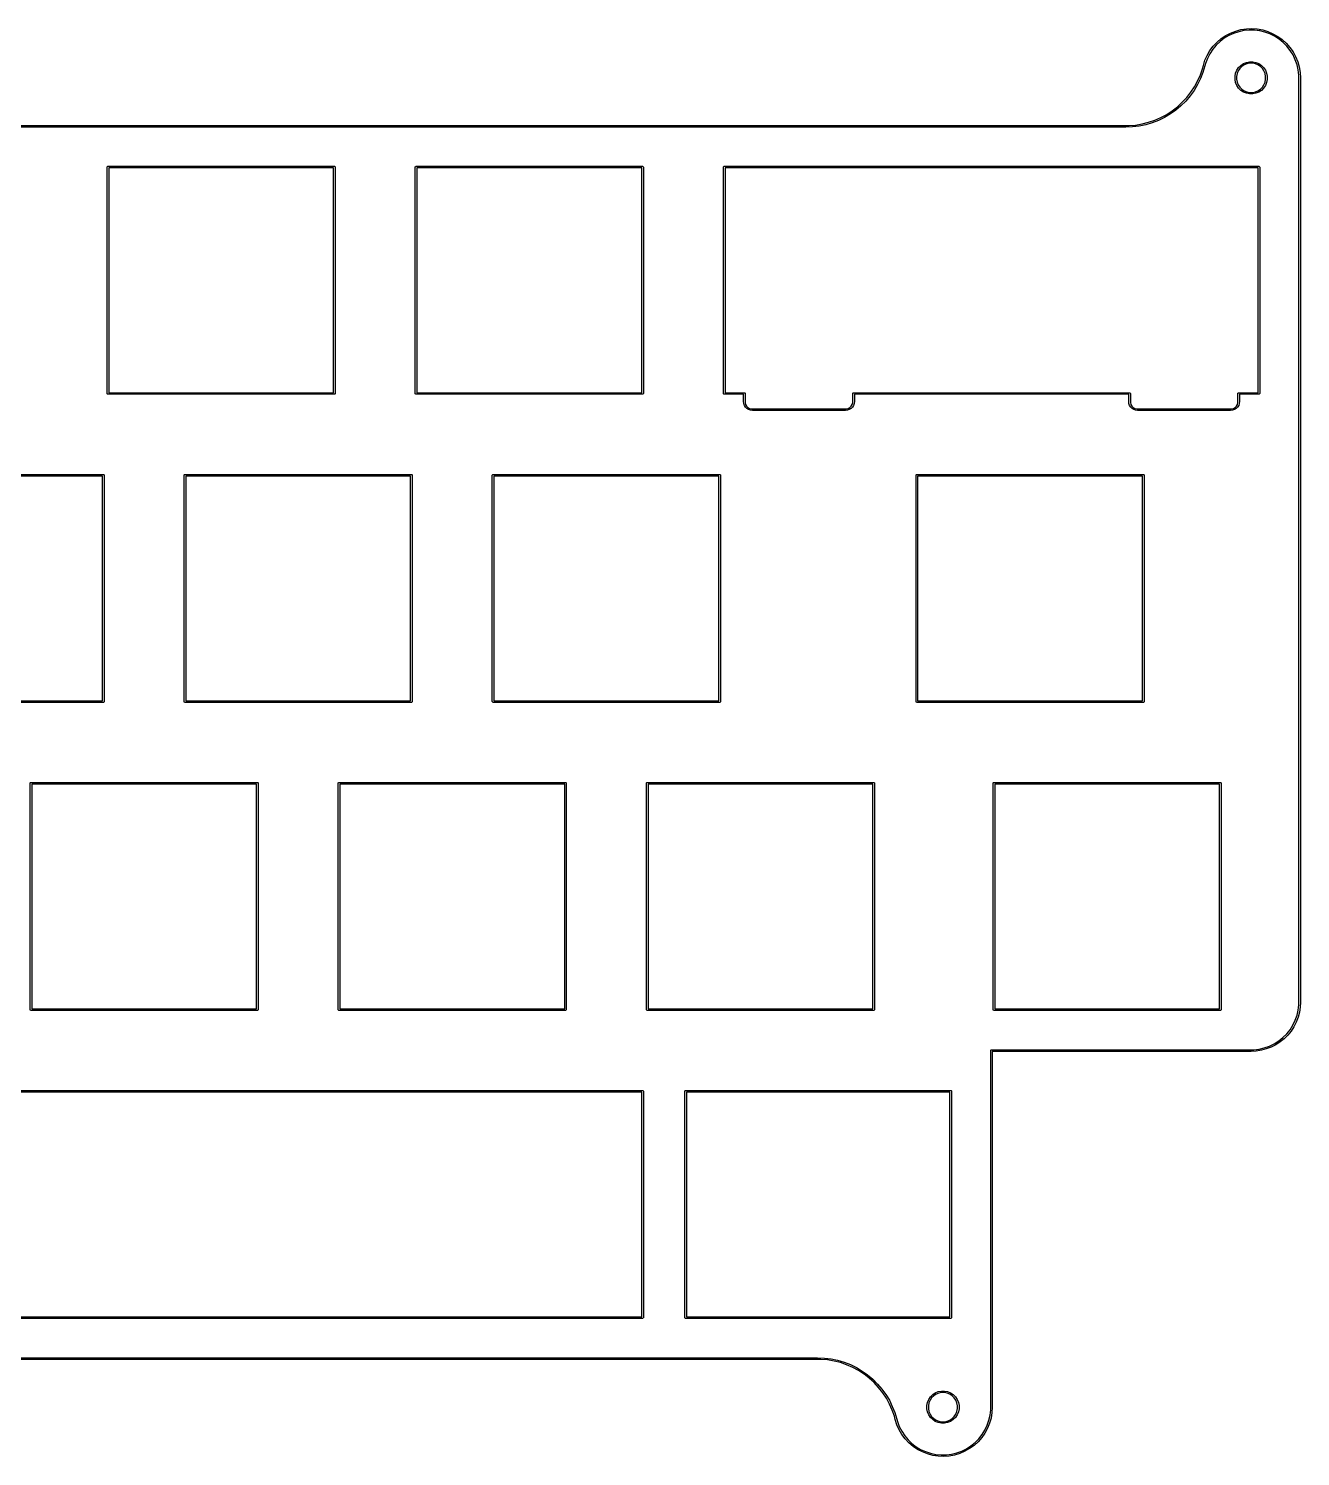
# Model space of a CAD drawing. Header units: inches. Extents: x 16 to 28.4, y -8.3 to -4.8.
# Drawn here: x 25.313 to 28.408, y -8.278 to -4.802 of the extents above; entities that cross this region are included whole.
import ezdxf

# ---------------------------------------------------------------- set-up
doc = ezdxf.new("R2010")
doc.units = ezdxf.units.IN
doc.header["$MEASUREMENT"] = 0
doc.layers.add('Edge.Cuts', color=52, linetype='CONTINUOUS', true_color=0xc2c200)

msp = doc.modelspace()

# ---------------------------------------------------------------- linework, layer by layer
at = {"layer": 'Edge.Cuts', "linetype": 'CONTINUOUS'}
for p, q in [((28.2052, -4.835), (28.2153, -4.8264)), ((28.2229, -4.8256), (28.2126, -4.8334)), ((28.2153, -4.8264), (28.2264, -4.8189)), ((28.2339, -4.819), (28.2229, -4.8256)), ((28.2264, -4.8189), (28.2382, -4.8127)), ((28.2457, -4.8136), (28.2339, -4.819)), ((28.2382, -4.8127), (28.2506, -4.8078)), ((28.2579, -4.8095), (28.2457, -4.8136)), ((28.2506, -4.8078), (28.2635, -4.8044)), ((28.2706, -4.8069), (28.2579, -4.8095)), ((28.2635, -4.8044), (28.2766, -4.8023)), ((28.2835, -4.8057), (28.2706, -4.8069)), ((28.2766, -4.8023), (28.29, -4.8018)), ((28.2964, -4.8058), (28.2835, -4.8057)), ((28.29, -4.8018), (28.3033, -4.8028)), ((28.3092, -4.8075), (28.2964, -4.8058)), ((28.3033, -4.8028), (28.3164, -4.8052)), ((28.3217, -4.8105), (28.3092, -4.8075)), ((28.3164, -4.8052), (28.3292, -4.809)), ((28.3339, -4.8149), (28.3217, -4.8105)), ((28.3292, -4.809), (28.3414, -4.8143)), ((28.3455, -4.8207), (28.3339, -4.8149)), ((28.3414, -4.8143), (28.353, -4.8208)), ((28.3563, -4.8276), (28.3455, -4.8207)), ((28.353, -4.8208), (28.3638, -4.8286)), ((28.3664, -4.8358), (28.3563, -4.8276)), ((28.3638, -4.8286), (28.3737, -4.8376)), ((28.1813, -4.867), (28.1881, -4.8555)), ((28.1878, -4.863), (28.1819, -4.8745)), ((28.195, -4.8523), (28.1878, -4.863)), ((28.1881, -4.8555), (28.1961, -4.8448)), ((28.2032, -4.8424), (28.195, -4.8523)), ((28.1961, -4.8448), (28.2052, -4.835)), ((28.2126, -4.8334), (28.2032, -4.8424)), ((28.3754, -4.845), (28.3664, -4.8358)), ((28.3737, -4.8376), (28.3825, -4.8476)), ((28.3834, -4.8551), (28.3754, -4.845)), ((28.3825, -4.8476), (28.3902, -4.8585)), ((28.3902, -4.8661), (28.3834, -4.8551)), ((28.3902, -4.8585), (28.3966, -4.8702)), ((28.3958, -4.8778), (28.3902, -4.8661)), ((28.1646, -4.9148), (28.1699, -4.8996)), ((28.1699, -4.8996), (28.1719, -4.8919)), ((28.1757, -4.8928), (28.1709, -4.9085)), ((28.1719, -4.8919), (28.1759, -4.8791)), ((28.1773, -4.8866), (28.1757, -4.8928)), ((28.1757, -4.8928), (28.1757, -4.8928)), ((28.1759, -4.8791), (28.1813, -4.867)), ((28.1819, -4.8745), (28.1773, -4.8866)), ((28.2534, -4.9033), (28.2577, -4.8969)), ((28.2606, -4.8993), (28.2567, -4.9051)), ((28.2577, -4.8969), (28.2632, -4.8914)), ((28.2656, -4.8944), (28.2606, -4.8993)), ((28.2632, -4.8914), (28.2696, -4.8872)), ((28.2714, -4.8905), (28.2656, -4.8944)), ((28.2696, -4.8872), (28.2767, -4.8842)), ((28.2778, -4.8878), (28.2714, -4.8905)), ((28.2767, -4.8842), (28.2843, -4.8827)), ((28.2846, -4.8864), (28.2778, -4.8878)), ((28.2843, -4.8827), (28.292, -4.8827)), ((28.2916, -4.8864), (28.2846, -4.8864)), ((28.2985, -4.8878), (28.2916, -4.8864)), ((28.292, -4.8827), (28.2996, -4.8842)), ((28.3049, -4.8905), (28.2985, -4.8878)), ((28.2996, -4.8842), (28.3067, -4.8872)), ((28.3107, -4.8944), (28.3049, -4.8905)), ((28.3067, -4.8872), (28.3131, -4.8914)), ((28.3157, -4.8993), (28.3107, -4.8944)), ((28.3131, -4.8914), (28.3186, -4.8969)), ((28.3195, -4.9051), (28.3157, -4.8993)), ((28.3186, -4.8969), (28.3229, -4.9033)), ((28.4, -4.89), (28.3958, -4.8778)), ((28.3966, -4.8702), (28.4016, -4.8826)), ((28.4028, -4.9026), (28.4, -4.89)), ((28.4016, -4.8826), (28.4053, -4.8954)), ((28.4053, -4.8954), (28.4075, -4.9086)), ((28.1504, -4.9436), (28.1581, -4.9295)), ((28.1649, -4.9237), (28.1577, -4.9384)), ((28.1581, -4.9295), (28.1646, -4.9148)), ((28.1709, -4.9085), (28.1649, -4.9237)), ((28.249, -4.918), (28.2505, -4.9104)), ((28.249, -4.9184), (28.249, -4.918)), ((28.249, -4.9257), (28.249, -4.9184)), ((28.2505, -4.9333), (28.249, -4.9257)), ((28.2505, -4.9104), (28.2534, -4.9033)), ((28.2534, -4.9404), (28.2505, -4.9333)), ((28.2541, -4.9115), (28.2527, -4.9184)), ((28.2527, -4.9184), (28.2527, -4.9254)), ((28.2527, -4.9254), (28.2541, -4.9322)), ((28.2567, -4.9051), (28.2541, -4.9115)), ((28.2541, -4.9322), (28.2567, -4.9387)), ((28.3222, -4.9115), (28.3195, -4.9051)), ((28.3195, -4.9387), (28.3222, -4.9322)), ((28.3236, -4.9184), (28.3222, -4.9115)), ((28.3222, -4.9322), (28.3236, -4.9254)), ((28.3229, -4.9033), (28.3258, -4.9104)), ((28.3258, -4.9333), (28.3229, -4.9404)), ((28.3236, -4.9254), (28.3236, -4.9184)), ((28.3258, -4.9104), (28.3273, -4.918)), ((28.3273, -4.9257), (28.3258, -4.9333)), ((28.3273, -4.918), (28.3273, -4.9257)), ((28.4043, -4.9154), (28.4028, -4.9026)), ((28.4043, -4.9219), (28.4043, -4.9154)), ((28.4043, -7.1719), (28.4043, -4.9219)), ((28.4075, -4.9086), (28.4082, -4.9219)), ((28.4082, -4.9219), (28.4082, -7.1719)), ((28.1207, -4.9814), (28.1316, -4.9696)), ((28.1397, -4.9658), (28.1291, -4.9782)), ((28.1316, -4.9696), (28.1415, -4.957)), ((28.1492, -4.9525), (28.1397, -4.9658)), ((28.1415, -4.957), (28.1504, -4.9436)), ((28.1577, -4.9384), (28.1492, -4.9525)), ((28.2577, -4.9469), (28.2534, -4.9404)), ((28.2567, -4.9387), (28.2606, -4.9445)), ((28.2632, -4.9523), (28.2577, -4.9469)), ((28.2606, -4.9445), (28.2656, -4.9494)), ((28.2696, -4.9566), (28.2632, -4.9523)), ((28.2656, -4.9494), (28.2714, -4.9533)), ((28.2767, -4.9595), (28.2696, -4.9566)), ((28.2714, -4.9533), (28.2778, -4.9559)), ((28.2843, -4.9611), (28.2767, -4.9595)), ((28.2778, -4.9559), (28.2846, -4.9573)), ((28.292, -4.9611), (28.2843, -4.9611)), ((28.2846, -4.9573), (28.2916, -4.9573)), ((28.2916, -4.9573), (28.2985, -4.9559)), ((28.2996, -4.9595), (28.292, -4.9611)), ((28.2985, -4.9559), (28.3049, -4.9533)), ((28.3067, -4.9566), (28.2996, -4.9595)), ((28.3049, -4.9533), (28.3107, -4.9494)), ((28.3131, -4.9523), (28.3067, -4.9566)), ((28.3107, -4.9494), (28.3157, -4.9445)), ((28.3186, -4.9469), (28.3131, -4.9523)), ((28.3157, -4.9445), (28.3195, -4.9387)), ((28.3229, -4.9404), (28.3186, -4.9469)), ((28.0827, -5.0109), (28.0962, -5.0021)), ((28.1049, -5.0003), (28.0916, -5.0098)), ((28.0962, -5.0021), (28.1089, -4.9923)), ((28.1175, -4.9898), (28.1049, -5.0003)), ((28.1089, -4.9923), (28.1207, -4.9814)), ((28.1291, -4.9782), (28.1175, -4.9898)), ((23.6789, -5.038), (27.9832, -5.038)), ((27.9832, -5.038), (27.9912, -5.038)), ((27.9912, -5.038), (28.0072, -5.0367)), ((28.0158, -5.0393), (27.9995, -5.0413)), ((28.0072, -5.0367), (28.0231, -5.0341)), ((28.0318, -5.0359), (28.0158, -5.0393)), ((28.0231, -5.0341), (28.0386, -5.0301)), ((28.0475, -5.0313), (28.0318, -5.0359)), ((28.0386, -5.0301), (28.0538, -5.0249)), ((28.0628, -5.0253), (28.0475, -5.0313)), ((28.0538, -5.0249), (28.0686, -5.0185)), ((28.0775, -5.0182), (28.0628, -5.0253)), ((28.0686, -5.0185), (28.0827, -5.0109)), ((28.0916, -5.0098), (28.0775, -5.0182)), ((27.9832, -5.042), (23.6789, -5.042)), ((27.9995, -5.0413), (27.9832, -5.042)), ((25.5039, -5.1392), (25.504, -5.1384)), ((25.5039, -5.6904), (25.5039, -5.1392)), ((25.504, -5.1384), (25.5051, -5.1374)), ((25.5051, -5.1374), (25.5059, -5.1372)), ((25.5059, -5.1372), (26.057, -5.1372)), ((25.5078, -5.1412), (25.5078, -5.6884)), ((26.0551, -5.1412), (25.5078, -5.1412)), ((26.0551, -5.6884), (26.0551, -5.1412)), ((26.057, -5.1372), (26.0578, -5.1374)), ((26.0578, -5.1374), (26.0589, -5.1384)), ((26.0589, -5.1384), (26.059, -5.1392)), ((26.059, -5.1392), (26.059, -5.6904)), ((26.2539, -5.1392), (26.254, -5.1384)), ((26.2539, -5.6904), (26.2539, -5.1392)), ((26.254, -5.1384), (26.2551, -5.1374)), ((26.2551, -5.1374), (26.2559, -5.1372)), ((26.2559, -5.1372), (26.807, -5.1372)), ((26.2578, -5.1412), (26.2578, -5.6884)), ((26.8051, -5.1412), (26.2578, -5.1412)), ((26.8051, -5.6884), (26.8051, -5.1412)), ((26.807, -5.1372), (26.8078, -5.1374)), ((26.8078, -5.1374), (26.8089, -5.1384)), ((26.8089, -5.1384), (26.809, -5.1392)), ((26.809, -5.1392), (26.809, -5.6904)), ((27.0039, -5.1392), (27.004, -5.1384)), ((27.0039, -5.6904), (27.0039, -5.1392)), ((27.004, -5.1384), (27.0051, -5.1374)), ((27.0051, -5.1374), (27.0059, -5.1372)), ((27.0059, -5.1372), (28.307, -5.1372)), ((27.0078, -5.1412), (27.0078, -5.6884)), ((28.3051, -5.1412), (27.0078, -5.1412)), ((28.3051, -5.6884), (28.3051, -5.1412)), ((28.307, -5.1372), (28.3078, -5.1374)), ((28.3078, -5.1374), (28.3089, -5.1384)), ((28.3089, -5.1384), (28.309, -5.1392)), ((28.309, -5.1392), (28.309, -5.6904)), ((25.504, -5.6911), (25.5039, -5.6904)), ((25.5051, -5.6922), (25.504, -5.6911)), ((25.5059, -5.6923), (25.5051, -5.6922)), ((26.057, -5.6923), (25.5059, -5.6923)), ((25.5078, -5.6884), (26.0551, -5.6884)), ((26.0578, -5.6922), (26.057, -5.6923)), ((26.0589, -5.6911), (26.0578, -5.6922)), ((26.059, -5.6904), (26.0589, -5.6911)), ((26.254, -5.6911), (26.2539, -5.6904)), ((26.2551, -5.6922), (26.254, -5.6911)), ((26.2559, -5.6923), (26.2551, -5.6922)), ((26.807, -5.6923), (26.2559, -5.6923)), ((26.2578, -5.6884), (26.8051, -5.6884)), ((26.8078, -5.6922), (26.807, -5.6923)), ((26.8089, -5.6911), (26.8078, -5.6922)), ((26.809, -5.6904), (26.8089, -5.6911)), ((27.004, -5.6911), (27.0039, -5.6904)), ((27.0051, -5.6922), (27.004, -5.6911)), ((27.0059, -5.6923), (27.0051, -5.6922)), ((27.0529, -5.6923), (27.0059, -5.6923)), ((27.0078, -5.6884), (27.0548, -5.6884)), ((27.0529, -5.7101), (27.0529, -5.6923)), ((27.0548, -5.6884), (27.0556, -5.6886)), ((27.0556, -5.6886), (27.0566, -5.6896)), ((27.0566, -5.6896), (27.0568, -5.6904)), ((27.0568, -5.6904), (27.0568, -5.7101)), ((27.3186, -5.6904), (27.3188, -5.6897)), ((27.3186, -5.7101), (27.3186, -5.6904)), ((27.3188, -5.6896), (27.3198, -5.6886)), ((27.3188, -5.6897), (27.3188, -5.6896)), ((27.3198, -5.6886), (27.3206, -5.6884)), ((27.3206, -5.6884), (27.9923, -5.6884)), ((27.9904, -5.6923), (27.3225, -5.6923)), ((27.3225, -5.6923), (27.3225, -5.7101)), ((27.9904, -5.7101), (27.9904, -5.6923)), ((27.9923, -5.6884), (27.9931, -5.6886)), ((27.9931, -5.6886), (27.9941, -5.6896)), ((27.9941, -5.6896), (27.9941, -5.6897)), ((27.9941, -5.6897), (27.9943, -5.6904)), ((27.9943, -5.6904), (27.9943, -5.7101)), ((28.2561, -5.6904), (28.2562, -5.6897)), ((28.2561, -5.7101), (28.2561, -5.6904)), ((28.2562, -5.6896), (28.2573, -5.6886)), ((28.2562, -5.6897), (28.2562, -5.6896)), ((28.2562, -5.6897), (28.2562, -5.6897)), ((28.2573, -5.6886), (28.2581, -5.6884)), ((28.2581, -5.6884), (28.3051, -5.6884)), ((28.307, -5.6923), (28.26, -5.6923)), ((28.26, -5.6923), (28.26, -5.7101)), ((28.3078, -5.6922), (28.307, -5.6923)), ((28.3089, -5.6911), (28.3078, -5.6922)), ((28.309, -5.6904), (28.3089, -5.6911)), ((27.0534, -5.7149), (27.0529, -5.7101)), ((27.055, -5.7195), (27.0534, -5.7149)), ((27.0576, -5.7236), (27.055, -5.7195)), ((27.0568, -5.7101), (27.0568, -5.7124)), ((27.0568, -5.7124), (27.058, -5.7169)), ((27.061, -5.727), (27.0576, -5.7236)), ((27.058, -5.7169), (27.0603, -5.7209)), ((27.0603, -5.7209), (27.0636, -5.7242)), ((27.0651, -5.7296), (27.061, -5.727)), ((27.0636, -5.7242), (27.0677, -5.7266)), ((27.0697, -5.7312), (27.0651, -5.7296)), ((27.0677, -5.7266), (27.0722, -5.7278)), ((27.0745, -5.7317), (27.0697, -5.7312)), ((27.0722, -5.7278), (27.0745, -5.7278)), ((27.0745, -5.7278), (27.3009, -5.7278)), ((27.3009, -5.7317), (27.0745, -5.7317)), ((27.3009, -5.7278), (27.3032, -5.7278)), ((27.3057, -5.7312), (27.3009, -5.7317)), ((27.3032, -5.7278), (27.3077, -5.7266)), ((27.3103, -5.7296), (27.3057, -5.7312)), ((27.3077, -5.7266), (27.3118, -5.7242)), ((27.3144, -5.727), (27.3103, -5.7296)), ((27.3118, -5.7242), (27.3151, -5.7209)), ((27.3178, -5.7236), (27.3144, -5.727)), ((27.3151, -5.7209), (27.3174, -5.7169)), ((27.3174, -5.7169), (27.3186, -5.7124)), ((27.3204, -5.7195), (27.3178, -5.7236)), ((27.3186, -5.7124), (27.3186, -5.7101)), ((27.322, -5.7149), (27.3204, -5.7195)), ((27.3225, -5.7101), (27.322, -5.7149)), ((27.9909, -5.7149), (27.9904, -5.7101)), ((27.9925, -5.7195), (27.9909, -5.7149)), ((27.9951, -5.7236), (27.9925, -5.7195)), ((27.9943, -5.7101), (27.9943, -5.7124)), ((27.9943, -5.7124), (27.9955, -5.7169)), ((27.9985, -5.727), (27.9951, -5.7236)), ((27.9955, -5.7169), (27.9978, -5.7209)), ((27.9978, -5.7209), (28.0011, -5.7242)), ((28.0026, -5.7296), (27.9985, -5.727)), ((28.0011, -5.7242), (28.0052, -5.7266)), ((28.0072, -5.7312), (28.0026, -5.7296)), ((28.0052, -5.7266), (28.0097, -5.7278)), ((28.012, -5.7317), (28.0072, -5.7312)), ((28.0097, -5.7278), (28.012, -5.7278)), ((28.012, -5.7278), (28.2384, -5.7278)), ((28.2384, -5.7317), (28.012, -5.7317)), ((28.2384, -5.7278), (28.2407, -5.7278)), ((28.2432, -5.7312), (28.2384, -5.7317)), ((28.2407, -5.7278), (28.2452, -5.7266)), ((28.2478, -5.7296), (28.2432, -5.7312)), ((28.2452, -5.7266), (28.2493, -5.7242)), ((28.2519, -5.727), (28.2478, -5.7296)), ((28.2493, -5.7242), (28.2526, -5.7209)), ((28.2553, -5.7236), (28.2519, -5.727)), ((28.2526, -5.7209), (28.2549, -5.7169)), ((28.2549, -5.7169), (28.2561, -5.7124)), ((28.2579, -5.7195), (28.2553, -5.7236)), ((28.2561, -5.7124), (28.2561, -5.7101)), ((28.2595, -5.7149), (28.2579, -5.7195)), ((28.26, -5.7101), (28.2595, -5.7149)), ((28.26, -5.7101), (28.26, -5.7101)), ((24.9434, -5.8872), (25.4945, -5.8872)), ((25.4926, -5.8912), (24.9453, -5.8912)), ((25.4926, -6.4384), (25.4926, -5.8912)), ((25.4945, -5.8872), (25.4953, -5.8874)), ((25.4953, -5.8874), (25.4964, -5.8884)), ((25.4964, -5.8884), (25.4965, -5.8892)), ((25.4965, -5.8892), (25.4965, -6.4404)), ((25.6914, -5.8892), (25.6915, -5.8884)), ((25.6914, -6.4404), (25.6914, -5.8892)), ((25.6915, -5.8884), (25.6926, -5.8874)), ((25.6926, -5.8874), (25.6934, -5.8872)), ((25.6934, -5.8872), (26.2445, -5.8872)), ((25.6953, -5.8912), (25.6953, -6.4384)), ((26.2426, -5.8912), (25.6953, -5.8912)), ((26.2426, -6.4384), (26.2426, -5.8912)), ((26.2445, -5.8872), (26.2453, -5.8874)), ((26.2453, -5.8874), (26.2464, -5.8884)), ((26.2464, -5.8884), (26.2465, -5.8892)), ((26.2465, -5.8892), (26.2465, -6.4404)), ((26.4414, -5.8892), (26.4415, -5.8884)), ((26.4414, -6.4404), (26.4414, -5.8892)), ((26.4415, -5.8884), (26.4426, -5.8874)), ((26.4426, -5.8874), (26.4434, -5.8872)), ((26.4434, -5.8872), (26.9945, -5.8872)), ((26.4453, -5.8912), (26.4453, -6.4384)), ((26.9926, -5.8912), (26.4453, -5.8912)), ((26.9926, -6.4384), (26.9926, -5.8912)), ((26.9945, -5.8872), (26.9953, -5.8874)), ((26.9953, -5.8874), (26.9964, -5.8884)), ((26.9964, -5.8884), (26.9965, -5.8892)), ((26.9965, -5.8892), (26.9965, -6.4404)), ((27.4726, -5.8892), (27.4728, -5.8884)), ((27.4726, -6.4404), (27.4726, -5.8892)), ((27.4728, -5.8884), (27.4739, -5.8874)), ((27.4739, -5.8874), (27.4746, -5.8872)), ((27.4746, -5.8872), (28.0258, -5.8872)), ((27.4766, -5.8912), (27.4766, -6.4384)), ((28.0238, -5.8912), (27.4766, -5.8912)), ((28.0238, -6.4384), (28.0238, -5.8912)), ((28.0258, -5.8872), (28.0265, -5.8874)), ((28.0265, -5.8874), (28.0276, -5.8884)), ((28.0276, -5.8884), (28.0278, -5.8892)), ((28.0278, -5.8892), (28.0278, -6.4404)), ((25.4945, -6.4423), (24.9434, -6.4423)), ((24.9453, -6.4384), (25.4926, -6.4384)), ((25.4953, -6.4422), (25.4945, -6.4423)), ((25.4964, -6.4411), (25.4953, -6.4422)), ((25.4965, -6.4404), (25.4964, -6.4411)), ((25.6915, -6.4411), (25.6914, -6.4404)), ((25.6926, -6.4422), (25.6915, -6.4411)), ((25.6934, -6.4423), (25.6926, -6.4422)), ((26.2445, -6.4423), (25.6934, -6.4423)), ((25.6953, -6.4384), (26.2426, -6.4384)), ((26.2453, -6.4422), (26.2445, -6.4423)), ((26.2464, -6.4411), (26.2453, -6.4422)), ((26.2465, -6.4404), (26.2464, -6.4411)), ((26.4415, -6.4411), (26.4414, -6.4404)), ((26.4426, -6.4422), (26.4415, -6.4411)), ((26.4434, -6.4423), (26.4426, -6.4422)), ((26.9945, -6.4423), (26.4434, -6.4423)), ((26.4453, -6.4384), (26.9926, -6.4384)), ((26.9953, -6.4422), (26.9945, -6.4423)), ((26.9964, -6.4411), (26.9953, -6.4422)), ((26.9965, -6.4404), (26.9964, -6.4411)), ((27.4728, -6.4411), (27.4726, -6.4404)), ((27.4739, -6.4422), (27.4728, -6.4411)), ((27.4746, -6.4423), (27.4739, -6.4422)), ((28.0258, -6.4423), (27.4746, -6.4423)), ((27.4766, -6.4384), (28.0238, -6.4384)), ((28.0265, -6.4422), (28.0258, -6.4423)), ((28.0276, -6.4411), (28.0265, -6.4422)), ((28.0278, -6.4404), (28.0276, -6.4411)), ((25.3164, -6.6392), (25.3165, -6.6384)), ((25.3164, -7.1904), (25.3164, -6.6392)), ((25.3165, -6.6384), (25.3176, -6.6374)), ((25.3176, -6.6374), (25.3184, -6.6372)), ((25.3184, -6.6372), (25.8695, -6.6372)), ((25.8695, -6.6372), (25.8703, -6.6374)), ((25.8703, -6.6374), (25.8714, -6.6384)), ((25.8714, -6.6384), (25.8715, -6.6392)), ((25.8715, -6.6392), (25.8715, -7.1904)), ((26.0664, -6.6392), (26.0665, -6.6384)), ((26.0664, -7.1904), (26.0664, -6.6392)), ((26.0665, -6.6384), (26.0676, -6.6374)), ((26.0676, -6.6374), (26.0684, -6.6372)), ((26.0684, -6.6372), (26.6195, -6.6372)), ((26.6195, -6.6372), (26.6203, -6.6374)), ((26.6203, -6.6374), (26.6214, -6.6384)), ((26.6214, -6.6384), (26.6215, -6.6392)), ((26.6215, -6.6392), (26.6215, -7.1904)), ((26.8164, -6.6392), (26.8165, -6.6384)), ((26.8164, -7.1904), (26.8164, -6.6392)), ((26.8165, -6.6384), (26.8176, -6.6374)), ((26.8176, -6.6374), (26.8184, -6.6372)), ((26.8184, -6.6372), (27.3695, -6.6372)), ((27.3695, -6.6372), (27.3703, -6.6374)), ((27.3703, -6.6374), (27.3714, -6.6384)), ((27.3714, -6.6384), (27.3715, -6.6392)), ((27.3715, -6.6392), (27.3715, -7.1904)), ((27.6601, -6.6392), (27.6603, -6.6384)), ((27.6601, -7.1904), (27.6601, -6.6392)), ((27.6603, -6.6384), (27.6614, -6.6374)), ((27.6614, -6.6374), (27.6621, -6.6372)), ((27.6621, -6.6372), (28.2133, -6.6372)), ((28.2133, -6.6372), (28.214, -6.6374)), ((28.214, -6.6374), (28.2151, -6.6384)), ((28.2151, -6.6384), (28.2153, -6.6392)), ((28.2153, -6.6392), (28.2153, -7.1904)), ((25.3203, -6.6412), (25.3203, -7.1884)), ((25.8676, -6.6412), (25.3203, -6.6412)), ((25.8676, -7.1884), (25.8676, -6.6412)), ((26.0703, -6.6412), (26.0703, -7.1884)), ((26.6176, -6.6412), (26.0703, -6.6412)), ((26.6176, -7.1884), (26.6176, -6.6412)), ((26.8203, -6.6412), (26.8203, -7.1884)), ((27.3676, -6.6412), (26.8203, -6.6412)), ((27.3676, -7.1884), (27.3676, -6.6412)), ((27.6641, -6.6412), (27.6641, -7.1884)), ((28.2113, -6.6412), (27.6641, -6.6412)), ((28.2113, -7.1884), (28.2113, -6.6412)), ((25.3165, -7.1911), (25.3164, -7.1904)), ((25.3176, -7.1922), (25.3165, -7.1911)), ((25.3184, -7.1923), (25.3176, -7.1922)), ((25.8695, -7.1923), (25.3184, -7.1923)), ((25.3203, -7.1884), (25.8676, -7.1884)), ((25.8703, -7.1922), (25.8695, -7.1923)), ((25.8714, -7.1911), (25.8703, -7.1922)), ((25.8715, -7.1904), (25.8714, -7.1911)), ((26.0665, -7.1911), (26.0664, -7.1904)), ((26.0676, -7.1922), (26.0665, -7.1911)), ((26.0684, -7.1923), (26.0676, -7.1922)), ((26.6195, -7.1923), (26.0684, -7.1923)), ((26.0703, -7.1884), (26.6176, -7.1884)), ((26.6203, -7.1922), (26.6195, -7.1923)), ((26.6214, -7.1911), (26.6203, -7.1922)), ((26.6215, -7.1904), (26.6214, -7.1911)), ((26.8165, -7.1911), (26.8164, -7.1904)), ((26.8176, -7.1922), (26.8165, -7.1911)), ((26.8184, -7.1923), (26.8176, -7.1922)), ((27.3695, -7.1923), (26.8184, -7.1923)), ((26.8203, -7.1884), (27.3676, -7.1884)), ((27.3703, -7.1922), (27.3695, -7.1923)), ((27.3714, -7.1911), (27.3703, -7.1922)), ((27.3715, -7.1904), (27.3714, -7.1911)), ((27.6603, -7.1911), (27.6601, -7.1904)), ((27.6614, -7.1922), (27.6603, -7.1911)), ((27.6621, -7.1923), (27.6614, -7.1922)), ((28.2133, -7.1923), (27.6621, -7.1923)), ((27.6641, -7.1884), (28.2113, -7.1884)), ((28.214, -7.1922), (28.2133, -7.1923)), ((28.2151, -7.1911), (28.214, -7.1922)), ((28.2153, -7.1904), (28.2151, -7.1911)), ((28.3999, -7.2041), (28.4028, -7.1914)), ((28.4028, -7.1914), (28.4043, -7.1784)), ((28.4043, -7.1784), (28.4043, -7.1719)), ((28.4043, -7.1719), (28.4043, -7.1719)), ((28.4076, -7.1844), (28.4056, -7.1968)), ((28.4082, -7.1719), (28.4076, -7.1844)), ((28.4082, -7.1719), (28.4082, -7.1719)), ((28.383, -7.2392), (28.3899, -7.2281)), ((28.3899, -7.2281), (28.3956, -7.2164)), ((28.3978, -7.2207), (28.3921, -7.2319)), ((28.3956, -7.2164), (28.3999, -7.2041)), ((28.4023, -7.209), (28.3978, -7.2207)), ((28.4056, -7.1968), (28.4023, -7.209)), ((28.3555, -7.2667), (28.3657, -7.2586)), ((28.3685, -7.2611), (28.3587, -7.269)), ((28.3657, -7.2586), (28.3749, -7.2494)), ((28.3774, -7.2522), (28.3685, -7.2611)), ((28.3749, -7.2494), (28.383, -7.2392)), ((28.3853, -7.2425), (28.3774, -7.2522)), ((28.3921, -7.2319), (28.3853, -7.2425)), ((27.6543, -7.29), (27.6544, -7.2892)), ((27.6543, -8.1581), (27.6543, -7.29)), ((27.6544, -7.2892), (27.6555, -7.2882)), ((27.6555, -7.2882), (27.6563, -7.288)), ((27.6563, -7.288), (28.2881, -7.288)), ((28.2881, -7.292), (27.6582, -7.292)), ((27.6582, -7.292), (27.6582, -8.1581)), ((28.2881, -7.288), (28.2947, -7.288)), ((28.3007, -7.2913), (28.2881, -7.292)), ((28.2947, -7.288), (28.3076, -7.2866)), ((28.3131, -7.2893), (28.3007, -7.2913)), ((28.3076, -7.2866), (28.3203, -7.2837)), ((28.3252, -7.2861), (28.3131, -7.2893)), ((28.3203, -7.2837), (28.3327, -7.2793)), ((28.337, -7.2816), (28.3252, -7.2861)), ((28.3327, -7.2793), (28.3444, -7.2737)), ((28.3482, -7.2759), (28.337, -7.2816)), ((28.3444, -7.2737), (28.3555, -7.2667)), ((28.3587, -7.269), (28.3482, -7.2759)), ((26.8051, -7.3912), (24.6018, -7.3912)), ((24.6038, -7.3872), (26.807, -7.3872)), ((26.8051, -7.9384), (26.8051, -7.3912)), ((26.807, -7.3872), (26.8078, -7.3874)), ((26.8078, -7.3874), (26.8089, -7.3884)), ((26.8089, -7.3884), (26.809, -7.3892)), ((26.809, -7.3892), (26.809, -7.9404)), ((26.9101, -7.3892), (26.9103, -7.3884)), ((26.9101, -7.9404), (26.9101, -7.3892)), ((26.9103, -7.3884), (26.9114, -7.3874)), ((26.9114, -7.3874), (26.9121, -7.3872)), ((26.9121, -7.3872), (27.557, -7.3872)), ((26.9141, -7.3912), (26.9141, -7.9384)), ((27.5551, -7.3912), (26.9141, -7.3912)), ((27.5551, -7.9384), (27.5551, -7.3912)), ((27.557, -7.3872), (27.5578, -7.3874)), ((27.5578, -7.3874), (27.5589, -7.3884)), ((27.5589, -7.3884), (27.559, -7.3892)), ((27.559, -7.3892), (27.559, -7.9404)), ((26.807, -7.9423), (24.4746, -7.9423)), ((24.4766, -7.9384), (26.8051, -7.9384)), ((26.8078, -7.9422), (26.807, -7.9423)), ((26.8089, -7.9411), (26.8078, -7.9422)), ((26.809, -7.9404), (26.8089, -7.9411)), ((26.9103, -7.9411), (26.9101, -7.9404)), ((26.9114, -7.9422), (26.9103, -7.9411)), ((26.9121, -7.9423), (26.9114, -7.9422)), ((27.557, -7.9423), (26.9121, -7.9423)), ((26.9141, -7.9384), (27.5551, -7.9384)), ((27.5578, -7.9422), (27.557, -7.9423)), ((27.5589, -7.9411), (27.5578, -7.9422)), ((27.559, -7.9404), (27.5589, -7.9411)), ((22.5237, -8.038), (27.2332, -8.038)), ((27.2332, -8.042), (22.5237, -8.042)), ((27.2332, -8.038), (27.2495, -8.0387)), ((27.2412, -8.042), (27.2332, -8.042)), ((27.2572, -8.0433), (27.2412, -8.042)), ((27.2495, -8.0387), (27.2658, -8.0407)), ((27.2731, -8.0459), (27.2572, -8.0433)), ((27.2658, -8.0407), (27.2818, -8.0441)), ((27.2886, -8.0498), (27.2731, -8.0459)), ((27.2818, -8.0441), (27.2975, -8.0487)), ((27.3038, -8.055), (27.2886, -8.0498)), ((27.2975, -8.0487), (27.3128, -8.0546)), ((27.3186, -8.0615), (27.3038, -8.055)), ((27.3128, -8.0546), (27.3275, -8.0618)), ((27.3327, -8.0691), (27.3186, -8.0615)), ((27.3275, -8.0618), (27.3416, -8.0702)), ((27.3462, -8.0778), (27.3327, -8.0691)), ((27.3416, -8.0702), (27.3549, -8.0797)), ((27.3589, -8.0877), (27.3462, -8.0778)), ((27.3549, -8.0797), (27.3675, -8.0902)), ((27.3707, -8.0985), (27.3589, -8.0877)), ((27.3675, -8.0902), (27.3791, -8.1018)), ((27.3816, -8.1103), (27.3707, -8.0985)), ((27.3791, -8.1018), (27.3897, -8.1142)), ((27.3915, -8.123), (27.3816, -8.1103)), ((27.3897, -8.1142), (27.3992, -8.1275)), ((27.4004, -8.1364), (27.3915, -8.123)), ((27.3992, -8.1275), (27.4077, -8.1415)), ((27.5034, -8.1395), (27.5077, -8.1331)), ((27.5077, -8.1331), (27.5132, -8.1277)), ((27.5156, -8.1306), (27.5106, -8.1355)), ((27.5132, -8.1277), (27.5196, -8.1234)), ((27.5214, -8.1267), (27.5156, -8.1306)), ((27.5196, -8.1234), (27.5267, -8.1204)), ((27.5278, -8.124), (27.5214, -8.1267)), ((27.5267, -8.1204), (27.5343, -8.1189)), ((27.5347, -8.1227), (27.5278, -8.124)), ((27.5343, -8.1189), (27.542, -8.1189)), ((27.5416, -8.1227), (27.5347, -8.1227)), ((27.5485, -8.124), (27.5416, -8.1227)), ((27.542, -8.1189), (27.5496, -8.1204)), ((27.5549, -8.1267), (27.5485, -8.124)), ((27.5496, -8.1204), (27.5567, -8.1234)), ((27.5607, -8.1306), (27.5549, -8.1267)), ((27.5567, -8.1234), (27.5631, -8.1277)), ((27.5657, -8.1355), (27.5607, -8.1306)), ((27.5631, -8.1277), (27.5686, -8.1331)), ((27.5686, -8.1331), (27.5729, -8.1395)), ((27.4081, -8.1505), (27.4004, -8.1364)), ((27.4077, -8.1415), (27.4149, -8.1562)), ((27.4146, -8.1652), (27.4081, -8.1505)), ((27.4199, -8.1803), (27.4146, -8.1652)), ((27.4149, -8.1562), (27.4209, -8.1715)), ((27.499, -8.1542), (27.5005, -8.1467)), ((27.499, -8.1546), (27.499, -8.1542)), ((27.499, -8.162), (27.499, -8.1546)), ((27.5005, -8.1695), (27.499, -8.162)), ((27.5005, -8.1467), (27.5034, -8.1395)), ((27.5041, -8.1478), (27.5027, -8.1546)), ((27.5027, -8.1546), (27.5027, -8.1616)), ((27.5027, -8.1616), (27.5041, -8.1684)), ((27.5067, -8.1413), (27.5041, -8.1478)), ((27.5041, -8.1684), (27.5067, -8.1749)), ((27.5106, -8.1355), (27.5067, -8.1413)), ((27.5695, -8.1413), (27.5657, -8.1355)), ((27.5722, -8.1478), (27.5695, -8.1413)), ((27.5695, -8.1749), (27.5722, -8.1684)), ((27.5736, -8.1546), (27.5722, -8.1478)), ((27.5722, -8.1684), (27.5736, -8.1616)), ((27.5729, -8.1395), (27.5758, -8.1467)), ((27.5736, -8.1616), (27.5736, -8.1546)), ((27.5758, -8.1467), (27.5773, -8.1542)), ((27.5773, -8.162), (27.5758, -8.1695)), ((27.5773, -8.1542), (27.5773, -8.162)), ((27.6528, -8.1774), (27.6543, -8.1646)), ((27.6543, -8.1646), (27.6543, -8.1581)), ((27.6543, -8.1581), (27.6543, -8.1581)), ((27.6582, -8.1581), (27.6575, -8.1714)), ((27.6582, -8.1581), (27.6582, -8.1581)), ((27.4219, -8.1881), (27.4199, -8.1803)), ((27.4209, -8.1715), (27.4257, -8.1871)), ((27.4259, -8.2008), (27.4219, -8.1881)), ((27.4257, -8.1871), (27.4273, -8.1934)), ((27.4313, -8.213), (27.4259, -8.2008)), ((27.4273, -8.1934), (27.4319, -8.2055)), ((27.5034, -8.1767), (27.5005, -8.1695)), ((27.5077, -8.1831), (27.5034, -8.1767)), ((27.5067, -8.1749), (27.5106, -8.1807)), ((27.5132, -8.1885), (27.5077, -8.1831)), ((27.5106, -8.1807), (27.5156, -8.1856)), ((27.5196, -8.1928), (27.5132, -8.1885)), ((27.5156, -8.1856), (27.5214, -8.1895)), ((27.5267, -8.1958), (27.5196, -8.1928)), ((27.5214, -8.1895), (27.5278, -8.1922)), ((27.5343, -8.1973), (27.5267, -8.1958)), ((27.5278, -8.1922), (27.5347, -8.1935)), ((27.542, -8.1973), (27.5343, -8.1973)), ((27.5347, -8.1935), (27.5416, -8.1935)), ((27.5416, -8.1935), (27.5485, -8.1922)), ((27.5496, -8.1958), (27.542, -8.1973)), ((27.5485, -8.1922), (27.5549, -8.1895)), ((27.5567, -8.1928), (27.5496, -8.1958)), ((27.5549, -8.1895), (27.5607, -8.1856)), ((27.5631, -8.1885), (27.5567, -8.1928)), ((27.5607, -8.1856), (27.5657, -8.1807)), ((27.5686, -8.1831), (27.5631, -8.1885)), ((27.5657, -8.1807), (27.5695, -8.1749)), ((27.5729, -8.1767), (27.5686, -8.1831)), ((27.5758, -8.1695), (27.5729, -8.1767)), ((27.6402, -8.2139), (27.6458, -8.2022)), ((27.6458, -8.2022), (27.65, -8.19)), ((27.6516, -8.1974), (27.6466, -8.2097)), ((27.65, -8.19), (27.6528, -8.1774)), ((27.6553, -8.1846), (27.6516, -8.1974)), ((27.6575, -8.1714), (27.6553, -8.1846)), ((27.4381, -8.2245), (27.4313, -8.213)), ((27.4319, -8.2055), (27.4378, -8.2169)), ((27.4378, -8.2169), (27.445, -8.2277)), ((27.4461, -8.2352), (27.4381, -8.2245)), ((27.445, -8.2277), (27.4532, -8.2376)), ((27.4552, -8.2449), (27.4461, -8.2352)), ((27.4532, -8.2376), (27.4626, -8.2465)), ((27.6164, -8.2442), (27.6254, -8.235)), ((27.6325, -8.2323), (27.6237, -8.2424)), ((27.6254, -8.235), (27.6334, -8.2248)), ((27.6402, -8.2214), (27.6325, -8.2323)), ((27.6334, -8.2248), (27.6402, -8.2139)), ((27.6466, -8.2097), (27.6402, -8.2214)), ((27.4653, -8.2536), (27.4552, -8.2449)), ((27.4626, -8.2465), (27.4729, -8.2544)), ((27.4764, -8.2611), (27.4653, -8.2536)), ((27.4729, -8.2544), (27.4839, -8.261)), ((27.4882, -8.2673), (27.4764, -8.2611)), ((27.4839, -8.261), (27.4957, -8.2664)), ((27.5006, -8.2721), (27.4882, -8.2673)), ((27.4957, -8.2664), (27.508, -8.2704)), ((27.5135, -8.2756), (27.5006, -8.2721)), ((27.508, -8.2704), (27.5206, -8.2731)), ((27.5206, -8.2731), (27.5335, -8.2743)), ((27.5464, -8.2741), (27.5592, -8.2725)), ((27.5592, -8.2725), (27.5717, -8.2695)), ((27.5792, -8.271), (27.5664, -8.2748)), ((27.5717, -8.2695), (27.5839, -8.265)), ((27.5914, -8.2657), (27.5792, -8.271)), ((27.5839, -8.265), (27.5955, -8.2593)), ((27.603, -8.2591), (27.5914, -8.2657)), ((27.5955, -8.2593), (27.6063, -8.2523)), ((27.6138, -8.2513), (27.603, -8.2591)), ((27.6063, -8.2523), (27.6164, -8.2442)), ((27.6237, -8.2424), (27.6138, -8.2513)), ((27.5266, -8.2776), (27.5135, -8.2756)), ((27.54, -8.2782), (27.5266, -8.2776)), ((27.5335, -8.2743), (27.5464, -8.2741)), ((27.5533, -8.2772), (27.54, -8.2782)), ((27.5664, -8.2748), (27.5533, -8.2772))]:
    msp.add_line(p, q, dxfattribs=at)

doc.saveas('drawing.dxf')
